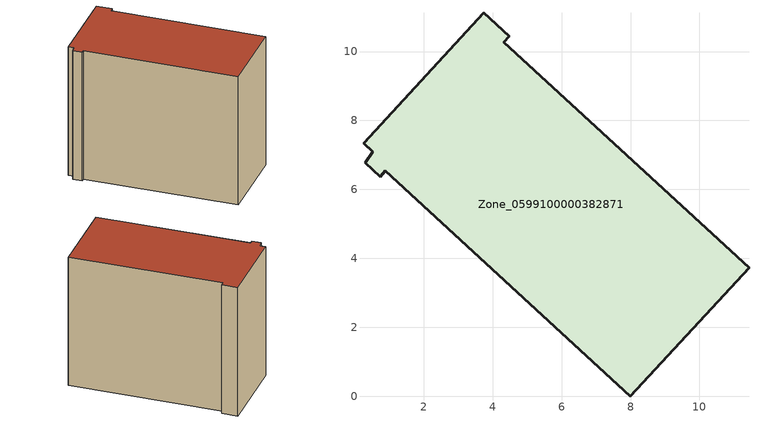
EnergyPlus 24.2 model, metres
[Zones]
Zone_0599100000382871
 floor ground (C_G): 0.53,7.09 0.26,7.33 3.75,11.13 4.49,10.44 4.33,10.27 11.44,3.73 8,0 0.89,6.54 0.74,6.37 0.31,6.77 z0
 wall outside (C_F): 11.44,3.73 4.33,10.27 4.49,10.44 3.75,11.13 0.26,7.33 0.53,7.09 0.31,6.77 0.74,6.37 0.89,6.54 8,0 11.44,3.73 z0:8.72
 roof outside (C_R): 0.53,7.09 0.31,6.77 0.74,6.37 0.89,6.54 8,0 11.44,3.73 4.33,10.27 4.49,10.44 3.75,11.13 0.26,7.33 z8.72
[BUILDING]
Pand.0599100000382871: North Axis=0; Terrain=City; Loads Convergence Tolerance Value=0.04; Temperature Convergence Tolerance Value=0.4; Solar Distribution=FullExterior; Maximum Number of Warmup Days=25; Minimum Number of Warmup Days=1
[Site:Location]
Rotterdam.The.Hague.AP_ZH_NLD Design_Conditions: Latitude=51.96; Longitude=4.45; Time Zone=1; Elevation=-4.5
[SITE:GROUNDTEMPERATURE:BUILDINGSURFACE]
18, 18, 18, 18, 18, 18, 18, 18, 18, 18, 18, 18
[MATERIAL] Thermal Absorptance=0.9; Solar Absorptance=0.7; Visible Absorptance=0.7
Name | Roughness | Thickness | Conductivity | Density | Specific Heat
G.TI.1992-2005 | MediumSmooth | 0.15 | 0.06 | 540 | 1210
F.TI.1992-2005 | Rough | 0.3 | 0.12 | 1920 | 840
R.TI.1992-2005 | MediumRough | 0.2 | 0.08 | 1500 | 1000
[CONSTRUCTION]
C_G: G.TI.1992-2005
C_F: F.TI.1992-2005
C_R: R.TI.1992-2005
[ZONE]
Zone_0599100000382871: Type=1; Multiplier=1; Ceiling Height=Autocalculate; Volume=Autocalculate; Floor Area=autocalculate; Part of Total Floor Area=Yes
[ZONEINFILTRATION:DESIGNFLOWRATE]
Infil_Zone_0599100000382871: Zone or ZoneList or Space or SpaceList=Zone_0599100000382871; Schedule=AlwaysOn; Design Flow Rate Calculation Method=Flow/Area; Flow Rate per Floor Area=0.0015; Constant Term Coefficient=1; Temperature Term Coefficient=0; Velocity Term Coefficient=0; Velocity Squared Term Coefficient=0
[HVACTEMPLATE:ZONE:IDEALLOADSAIRSYSTEM]
Zone_0599100000382871: Maximum Heating Supply Air Temperature=50; Minimum Cooling Supply Air Temperature=13; Maximum Heating Supply Air Humidity Ratio=0.0156; Minimum Cooling Supply Air Humidity Ratio=0.0077; Heating Limit=NoLimit; Cooling Limit=NoLimit; Dehumidification Control Type=ConstantSensibleHeatRatio; Cooling Sensible Heat Ratio=0.7; Dehumidification Setpoint=60; Humidification Control Type=None; Humidification Setpoint=30; Outdoor Air Method=None; Outdoor Air Flow Rate per Person=0.00944; Outdoor Air Flow Rate per Zone Floor Area=0; Outdoor Air Flow Rate per Zone=0; Demand Controlled Ventilation Type=None; Outdoor Air Economizer Type=NoEconomizer; Heat Recovery Type=None; Sensible Heat Recovery Effectiveness=0.7; Latent Heat Recovery Effectiveness=0.65
[ZONECONTROL:THERMOSTAT]
ThermostatControl_Zone_0599100000382871: Zone or ZoneList=Zone_0599100000382871; Control Type Schedule=DualSetpointControlType; Control 1=Thermostat_Zone_0599100000382871; Temperature Difference Between Cutout And Setpoint=0
[THERMOSTATSETPOINT:DUALSETPOINT]
Thermostat_Zone_0599100000382871: Heating Setpoint Temperature Schedule=HeatingSetpoint_Zone_0599100000382871; Cooling Setpoint Temperature Schedule=CoolingSetpoint_Zone_0599100000382871
[SCHEDULE:COMPACT]
HeatingSetpoint_Zone_0599100000382871: Through: 12/31, For: AllDays, Until: 24:00, 21
CoolingSetpoint_Zone_0599100000382871: Through: 12/31, For: AllDays, Until: 24:00, 24
DualSetpointControlType: Through: 12/31, For: AllDays, Until: 24:00, 4
AlwaysOn: Through: 12/31, For: AllDays, Until: 24:00, 1
